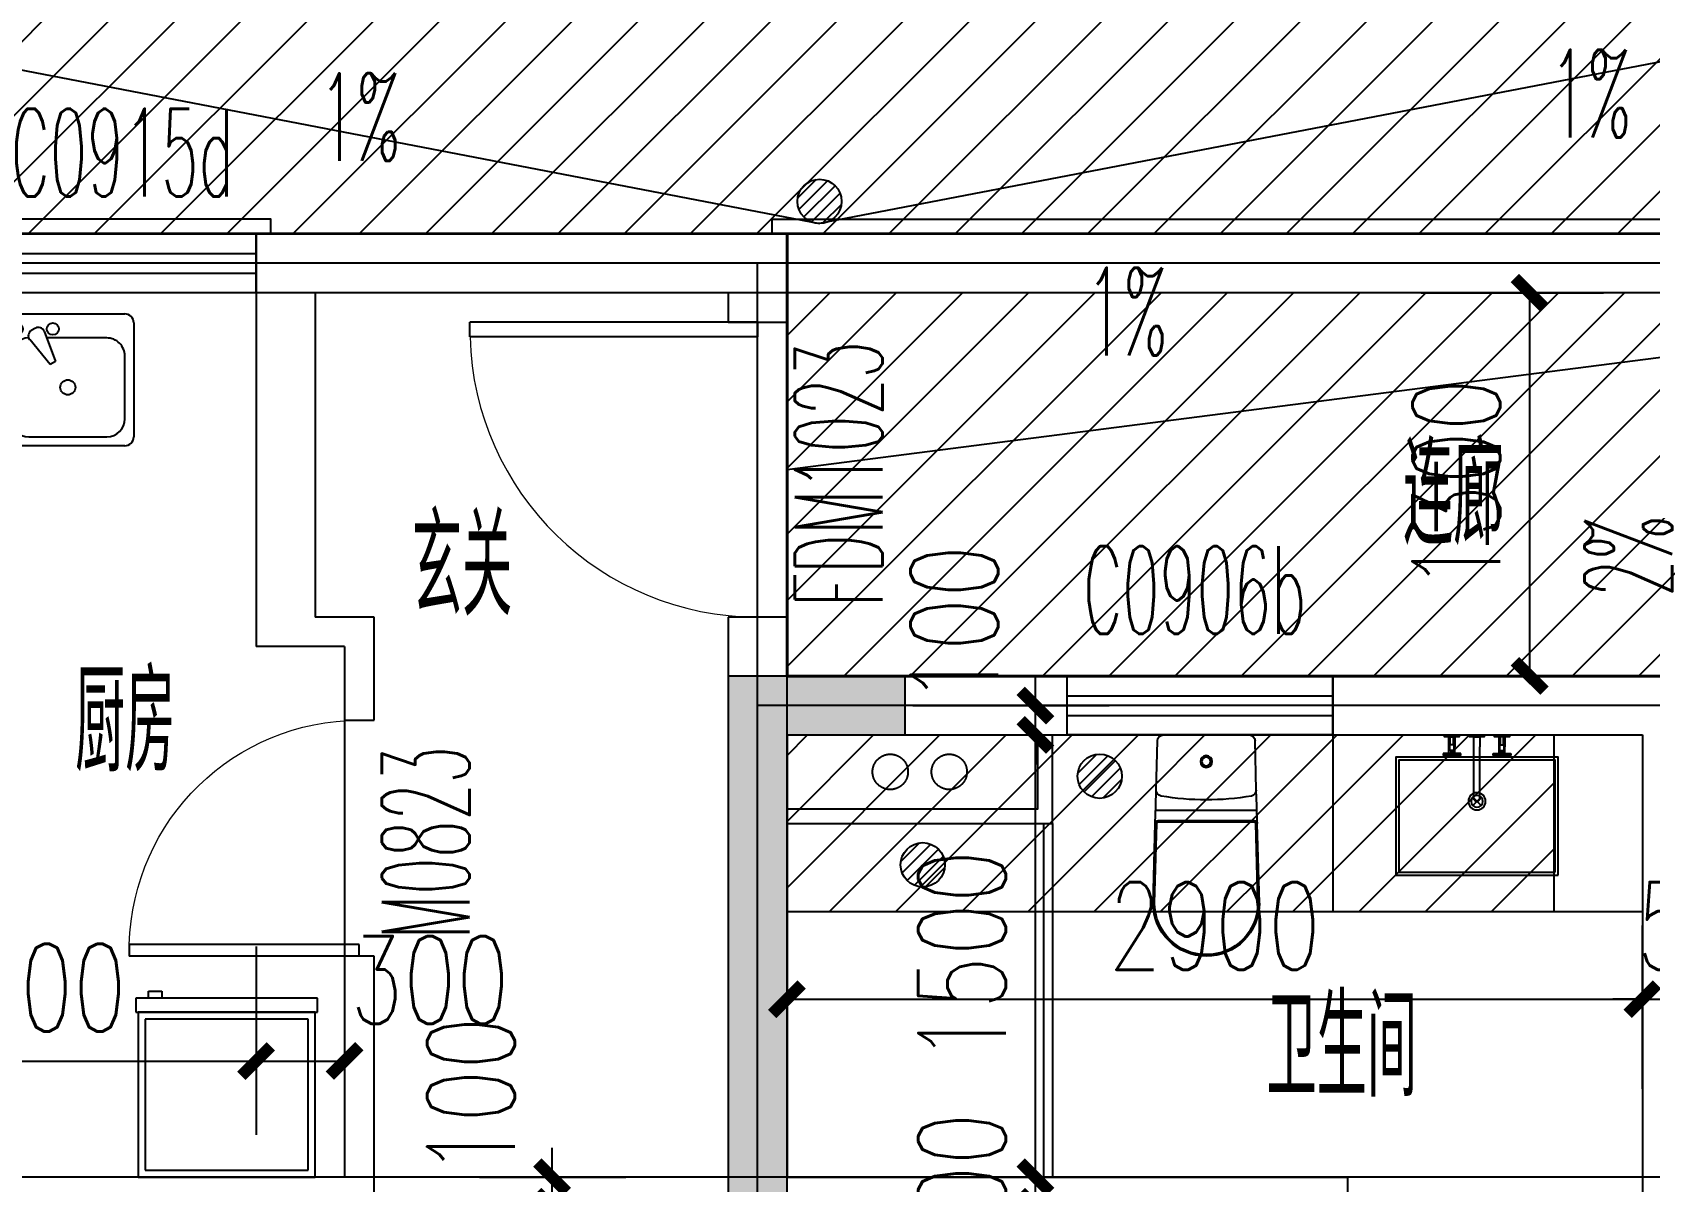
# Model space of a CAD drawing. Extents: x -59851 to 653804, y -249523 to 437614.
# Drawn here: x -12572 to -7089, y 143373 to 147272 of the extents above; entities that cross this region are included whole.
import ezdxf

# ---------------------------------------------------------------- set-up
doc = ezdxf.new("R2010")
doc.units = 0
doc.header["$LTSCALE"] = 1000
doc.header["$MEASUREMENT"] = 0
for name, pattern in [('CONTINOUS', [0]), ('DASH', [0.35, 0.25, -0.1]), ('PS', [3200, 1500, -200, 1500])]:
    doc.linetypes.add(name, pattern=pattern)
doc.layers.add('33计一半面积外廓线', color=53, linetype='Continuous', lineweight=35)
doc.layers.add('33计全面积外廓线', color=21, linetype='Continuous', lineweight=35)
doc.layers.add('A-area(算全面积)', color=21, linetype='Continuous', plot=False)
doc.layers.add('A-降板区域（给结构）', color=155, linetype='Continuous', plot=False)
for name, color, linetype in [('A-Lvtry（卫生间）', 5, 'Continuous'), ('A-Lvtry（厨房）', 5, 'CONTINOUS'), ('A-第三道尺寸线', 105, 'Continuous'), ('A-线脚看线', 9, 'Continuous'), ('A-降板区域', 251, 'Continuous'), ('AE-FLOR', 151, 'Continuous'), ('DIM_SYMB', 3, 'Continuous'), ('DOTE', 16, 'Continuous'), ('LABEL_PM', 7, 'Continuous'), ('NL', 5, 'Continuous'), ('PS', 6, 'PS'), ('PUB_HATCH', 8, 'Continuous'), ('PUB_TEXT', 7, 'Continuous'), ('WALL', 2, 'Continuous'), ('WINDOW', 4, 'Continuous'), ('WINDOW_TEXT', 7, 'Continuous'), ('ys', 154, 'Continuous'), ('剪力墙', 6, 'Continuous')]:
    doc.layers.add(name, color=color, linetype=linetype)
doc.styles.add('_TCH_DIM', font='SIMPLEX.shx', dxfattribs={"width": 0.7, "bigfont": 'GBCBIG.shx'})
doc.styles.add('_TCH_DIM_T3', font='SIMPLEX.shx', dxfattribs={"width": 0.705882, "bigfont": 'GBCBIG.shx'})
doc.styles.add('_TCH_WINDOW', font='SIMPLEX.shx', dxfattribs={"width": 0.7, "height": 3.5, "bigfont": 'GBCBIG.shx'})
doc.styles.get("Standard").update_dxf_attribs({"font": 'gbenor.shx', "width": 0.7, "bigfont": 'gbcbig.shx'})
doc.dimstyles.new('_TCH_ARCH&&100', dxfattribs={"dimtxt": 297.5, "dimasz": 100, "dimexe": 250, "dimexo": 300, "dimgap": 100, "dimtad": 1, "dimdec": 0, "dimzin": 0, "dimdsep": 46, "dimtxsty": '_TCH_DIM_T3', "dimblk": 'ARCHTICK', "dimcen": 0.09, "dimclrt": 7, "dimazin": 2, "dimtfac": 1, "dimtdec": 0, "dimtix": 1, "dimtmove": 2, "dimatfit": 3, "dimfxl": 0, "dimtolj": 1, "dimtzin": 0, "dimarcsym": 0})

# ---------------------------------------------------------------- blocks, each defined once
blk = doc.blocks.new('zhouxianshouceng0329')
at = {"layer": 'DOTE'}
for p, q in [((-3313.7, 205888.3), (-44988.6, 205888.3)), ((-10113.7, 194580), (-10113.7, 205888.3)), ((15572.3, 205788.3), (-44988.6, 205788.3)), ((15572.3, 204388.3), (-10113.7, 204388.3)), ((15572.3, 202788.3), (-44988.6, 202788.3))]:
    blk.add_line(p, q, dxfattribs=at)
blk = doc.blocks.new('jgjlq030328')
at = {"layer": 'PUB_HATCH'}
blk.add_hatch(color=256, dxfattribs=at).paths.add_polyline_path([(-255935, 15511.9), (-256535, 15511.9), (-256535, 13711.9), (-256335, 13711.9), (-256335, 15311.9), (-255935, 15311.9)])
at = {"layer": '剪力墙'}
blk.add_lwpolyline([(-255935, 15511.9), (-256535, 15511.9), (-256535, 13711.9), (-256335, 13711.9), (-256335, 15311.9), (-255935, 15311.9)], close=True, dxfattribs=at)
blk = doc.blocks.new('A$C2EEA3612')
at = {"linetype": 'Continuous'}
for p, q in [((-180, 570), (-172.9, 299.7)), ((-175, 570.2), (-168, 299.8)), ((175, 570.2), (168, 299.8)), ((180, 570), (172.9, 299.7)), ((-172.9, 299.7), (-171.1, 240)), ((-163, 295), (163, 295)), ((-163, 290), (163, 290)), ((172.9, 299.7), (171.1, 240)), ((-171.6, 255), (171.6, 255)), ((-171.1, 240), (-169.5, 186.6)), ((171.1, 240), (169.5, 186.6)), ((-169.5, 186.6), (-165.6, 19.4)), ((169.5, 186.6), (165.6, 19.4)), ((-145.6, 0), (145.6, 0))]:
    blk.add_line(p, q, dxfattribs=at)
for radius in [20, 15]:
    blk.add_circle((0, 90), radius, dxfattribs=at)
for centre, radius, start, end in [((0, 570), 180, 0, 180), ((0, 570), 175, 0, 180), ((-163, 300), 10, 181.7534, 270), ((-163, 300), 5, 181.7534, 270), ((163, 300), 5, 270, 358.2466), ((163, 300), 10, 270, 358.2466), ((0, -673.3), 893.4, 80.1443, 99.8557), ((-149.5, 187.2), 20, 99.8557, 181.7534), ((149.5, 187.2), 20, 358.2466, 80.1443), ((-145.6, 20), 20, 181.7534, 270), ((145.6, 20), 20, 270, 358.2466)]:
    blk.add_arc(centre, radius, start, end, dxfattribs=at)
blk = doc.blocks.new('g3wr')
at = {"color": 251}
blk.add_wipeout([(92376.5, 176270.3), (92376.5, 176416), (92376.5, 176561.6), (92382.1, 176575.5), (92395.9, 176581.5), (92459.4, 176583.5), (92576.3, 176580.9), (92666.2, 176588.6), (92736.4, 176588), (92946.5, 176596), (92946.5, 176591), (93056.8, 176558.2), (93056.8, 176558.2), (93126.5, 176416), (93075.6, 176297.8), (92946.5, 176236), (92831.5, 176244.5), (92676.2, 176243), (92576.3, 176251), (92395.9, 176250.4)], dxfattribs=at)
at = {"xscale": -1, "rotation": 270}
blk.add_blockref('A$C2EEA3612', (92376.5, 176416), dxfattribs=at)
blk = doc.blocks.new('A$C12CE3BE6')
at = {"ltscale": 10}
for p, q in [((180, 469), (200, 469)), ((182.5, 422), (182.5, 442)), ((197.5, 442), (182.5, 442)), ((184.5, 442), (184.5, 469)), ((195.5, 442), (195.5, 469)), ((197.5, 422), (197.5, 442)), ((285.2, 469), (265.2, 469)), ((370, 469), (350, 469)), ((352.5, 422), (352.5, 442)), ((352.5, 442), (367.5, 442)), ((354.5, 442), (354.5, 469)), ((365.5, 442), (365.5, 469)), ((367.5, 422), (367.5, 442)), ((220, 412), (160, 412)), ((160, 412), (160, 405)), ((220, 405), (160, 405)), ((180, 412), (180, 435)), ((197.5, 422), (182.5, 422)), ((187, 412), (187, 422)), ((193, 412), (193, 422)), ((200, 412), (200, 435)), ((220, 405), (220, 412)), ((265.2, 260), (265.2, 435)), ((285.2, 260), (285.2, 435)), ((330, 412), (390, 412)), ((330, 405), (330, 412)), ((330, 405), (390, 405)), ((350, 412), (350, 435)), ((352.5, 422), (367.5, 422)), ((357, 412), (357, 422)), ((363, 412), (363, 422)), ((370, 412), (370, 435)), ((390, 412), (390, 405))]:
    blk.add_line(p, q, dxfattribs=at)
for p, q in [((260.9, 235.9), (289.1, 264.1)), ((260.9, 264.1), (289.1, 235.9))]:
    blk.add_line(p, q)
for points in [[(200, 435), (200, 469), (215, 469), (215, 475), (165, 475), (165, 469), (180, 469), (180, 435)], [(285.2, 435), (285.2, 469), (299.8, 469), (299.8, 475), (250.2, 475), (250.2, 469), (265.2, 469), (265.2, 435)], [(370, 435), (370, 469), (385, 469), (385, 475), (335, 475), (335, 469), (350, 469), (350, 435)]]:
    blk.add_lwpolyline(points, dxfattribs=at)
for points in [[(0, 0), (0, 400), (550, 400), (550, 0)], [(10, 10), (10, 390), (540, 390), (540, 10)]]:
    blk.add_lwpolyline(points, close=True)
for centre in [(190, 408.5), (360, 408.5)]:
    blk.add_circle(centre, 3.5, dxfattribs=at)
for radius in [29.1, 20]:
    blk.add_circle((275, 250), radius)
blk.add_arc((275.2, 260), 10, 180, 0, dxfattribs=at)
blk = doc.blocks.new('$TCHSYS$WIN2D')
for p, q in [((-0.5, 0.5), (0.5, 0.5)), ((-0.5, 0.5), (-0.5, -0.5)), ((0.5, 0.5), (0.5, -0.5)), ((0.5, 0.1667), (-0.5, 0.1667)), ((0.5, -0.1667), (-0.5, -0.1667)), ((-0.5, -0.5), (0.5, -0.5))]:
    blk.add_line(p, q)
blk = doc.blocks.new('_ArchTick')
at = {"color": 0, "linetype": 'ByBlock', "const_width": 0.4}
blk.add_lwpolyline([(-0.5, -0.5), (0.5, 0.5)], dxfattribs=at)
blk = doc.blocks.new('*D757')
at = {"layer": 'A-第三道尺寸线', "color": 0, "lineweight": -2, "transparency": 16777216}
for p, q in [((17873.7, 167934.8), (17873.7, 168034.8)), ((17457.5, 167934.8), (18123.7, 167934.8)), ((17873.7, 167834.8), (17873.7, 167934.8)), ((17457.5, 167834.8), (18123.7, 167834.8)), ((17873.7, 167834.8), (17873.7, 167734.8))]:
    blk.add_line(p, q, dxfattribs=at)
at = {"layer": 'Defpoints', "color": 0, "transparency": 16777216}
for p in [(17157.5, 167934.8), (17873.7, 167934.8), (17157.5, 167834.8)]:
    blk.add_point(p, dxfattribs=at)
at = {"layer": 'A-第三道尺寸线', "color": 0, "lineweight": -2, "transparency": 16777216, "xscale": 100, "yscale": 100, "zscale": 100}
for p, rotation in [((17873.7, 167934.8), 270), ((17873.7, 167834.8), 90)]:
    blk.add_blockref('_ArchTick', p, dxfattribs=dict(at, rotation=rotation))
at = {"layer": 'A-第三道尺寸线', "color": 7, "transparency": 16777216, "insert": (17598.7, 168209.8), "char_height": 297.5, "attachment_point": 5, "rotation": 90, "style": '_TCH_DIM_T3'}
blk.add_mtext('\\A1;100', dxfattribs=at)
blk = doc.blocks.new('*D758')
at = {"layer": 'A-第三道尺寸线', "color": 0, "lineweight": -2, "transparency": 16777216}
for p, q in [((17457.5, 167834.8), (18123.7, 167834.8)), ((17873.7, 166334.8), (17873.7, 167834.8)), ((17457.5, 166334.8), (18123.7, 166334.8))]:
    blk.add_line(p, q, dxfattribs=at)
at = {"layer": 'Defpoints', "color": 0, "transparency": 16777216}
for p in [(17157.5, 167834.8), (17873.7, 167834.8), (17157.5, 166334.8)]:
    blk.add_point(p, dxfattribs=at)
at = {"layer": 'A-第三道尺寸线', "color": 0, "lineweight": -2, "transparency": 16777216, "xscale": 100, "yscale": 100, "zscale": 100}
for p, rotation in [((17873.7, 167834.8), 90), ((17873.7, 166334.8), 270)]:
    blk.add_blockref('_ArchTick', p, dxfattribs=dict(at, rotation=rotation))
at = {"layer": 'A-第三道尺寸线', "color": 7, "transparency": 16777216, "insert": (17625, 167084.8), "char_height": 297.5, "attachment_point": 5, "rotation": 90, "style": '_TCH_DIM_T3'}
blk.add_mtext('\\A1;1500', dxfattribs=at)
blk = doc.blocks.new('*D759')
at = {"layer": 'A-第三道尺寸线', "color": 0, "lineweight": -2, "transparency": 16777216}
for p, q in [((17873.7, 166334.8), (17873.7, 166434.8)), ((17457.5, 166334.8), (18123.7, 166334.8)), ((17873.7, 166234.8), (17873.7, 166334.8)), ((17457.5, 166234.8), (18123.7, 166234.8)), ((17873.7, 166234.8), (17873.7, 166134.8))]:
    blk.add_line(p, q, dxfattribs=at)
at = {"layer": 'Defpoints', "color": 0, "transparency": 16777216}
for p in [(17157.5, 166334.8), (17873.7, 166334.8), (17157.5, 166234.8)]:
    blk.add_point(p, dxfattribs=at)
at = {"layer": 'A-第三道尺寸线', "color": 0, "lineweight": -2, "transparency": 16777216, "xscale": 100, "yscale": 100, "zscale": 100}
for p, rotation in [((17873.7, 166334.8), 270), ((17873.7, 166234.8), 90)]:
    blk.add_blockref('_ArchTick', p, dxfattribs=dict(at, rotation=rotation))
at = {"layer": 'A-第三道尺寸线', "color": 7, "transparency": 16777216, "insert": (17625, 166284.8), "char_height": 297.5, "attachment_point": 5, "rotation": 90, "style": '_TCH_DIM_T3'}
blk.add_mtext('\\A1;100', dxfattribs=at)
blk = doc.blocks.new('*D770')
at = {"layer": 'A-第三道尺寸线', "color": 0, "lineweight": -2, "transparency": 16777216}
for p, q in [((17031.5, 166634.8), (17031.5, 167188.6)), ((19931.5, 166634.8), (19931.5, 167188.6)), ((17031.5, 166938.6), (19931.5, 166938.6))]:
    blk.add_line(p, q, dxfattribs=at)
at = {"layer": 'Defpoints', "color": 0, "transparency": 16777216}
for p in [(19931.5, 166938.6), (17031.5, 166334.8), (19931.5, 166334.8)]:
    blk.add_point(p, dxfattribs=at)
at = {"layer": 'A-第三道尺寸线', "color": 0, "lineweight": -2, "transparency": 16777216, "xscale": 100, "yscale": 100, "zscale": 100, "rotation": 180}
blk.add_blockref('_ArchTick', (17031.5, 166938.6), dxfattribs=at)
at = {"layer": 'A-第三道尺寸线', "color": 0, "lineweight": -2, "transparency": 16777216, "xscale": 100, "yscale": 100, "zscale": 100}
blk.add_blockref('_ArchTick', (19931.5, 166938.6), dxfattribs=at)
at = {"layer": 'A-第三道尺寸线', "color": 7, "transparency": 16777216, "insert": (18481.5, 167187.3), "char_height": 297.5, "attachment_point": 5, "style": '_TCH_DIM_T3'}
blk.add_mtext('\\A1;2900', dxfattribs=at)
blk = doc.blocks.new('*D771')
at = {"layer": 'A-第三道尺寸线', "color": 0, "lineweight": -2, "transparency": 16777216}
for p, q in [((19931.5, 166634.8), (19931.5, 167188.6)), ((20431.5, 166634.8), (20431.5, 167188.6)), ((19931.5, 166938.6), (19831.5, 166938.6)), ((19931.5, 166938.6), (20431.5, 166938.6)), ((20431.5, 166938.6), (20531.5, 166938.6))]:
    blk.add_line(p, q, dxfattribs=at)
at = {"layer": 'Defpoints', "color": 0, "transparency": 16777216}
for p in [(20431.5, 166938.6), (19931.5, 166334.8), (20431.5, 166334.8)]:
    blk.add_point(p, dxfattribs=at)
at = {"layer": 'A-第三道尺寸线', "color": 0, "lineweight": -2, "transparency": 16777216, "xscale": 100, "yscale": 100, "zscale": 100}
blk.add_blockref('_ArchTick', (19931.5, 166938.6), dxfattribs=at)
at = {"layer": 'A-第三道尺寸线', "color": 0, "lineweight": -2, "transparency": 16777216, "xscale": 100, "yscale": 100, "zscale": 100, "rotation": 180}
blk.add_blockref('_ArchTick', (20431.5, 166938.6), dxfattribs=at)
at = {"layer": 'A-第三道尺寸线', "color": 7, "transparency": 16777216, "insert": (20181.5, 167187.3), "char_height": 297.5, "attachment_point": 5, "style": '_TCH_DIM_T3'}
blk.add_mtext('\\A1;500', dxfattribs=at)
blk = doc.blocks.new('2fxianjiao0331')
at = {"layer": 'A-线脚看线'}
for points in [[(-182159.1, 146588.3), (-182159.1, 146638.3), (-177659.1, 146638.3), (-177659.1, 150338.3), (-189709.1, 150338.3)], [(-183859, 146588.3), (-183859, 146638.3), (-184859, 146638.3), (-184859, 146588.3)]]:
    blk.add_lwpolyline(points, dxfattribs=at)
blk = doc.blocks.new('lianlangjiangban200')
at = {"layer": 'A-降板区域（给结构）', "linetype": 'DASH'}
h = blk.add_hatch(dxfattribs=at)
h.set_pattern_fill('ANSI31', color=256, scale=100)
h.set_pattern_definition([(45, (0, 0), (-112.2532, 112.2532), [])])
h.paths.add_polyline_path([(-39013.7, 151788.3), (-39013.7, 145188.3), (-37413.7, 145188.3), (-37413.7, 150488.3), (-21913.7, 150488.3), (-21913.7, 147988.3), (-24913.7, 147988.3), (-24913.7, 146588.3), (-20113.7, 146588.3), (-20113.7, 150488.3), (-5413.7, 150488.3), (-5413.7, 146388.3), (-10013.7, 146388.3), (-10013.7, 145088.3), (-3413.7, 145088.3), (-3413.7, 146388.3), (-4113.7, 146388.3), (-4113.7, 151788.3), (-8013.7, 151788.3), (-8013.7, 152188.3), (-19713.7, 152188.3), (-19713.7, 151788.3)])
at = {"layer": 'A-降板区域（给结构）'}
blk.add_lwpolyline([(-39013.7, 151788.3), (-39013.7, 145188.3), (-37413.7, 145188.3), (-37413.7, 150488.3), (-21913.7, 150488.3), (-21913.7, 147988.3), (-24913.7, 147988.3), (-24913.7, 146588.3), (-20113.7, 146588.3), (-20113.7, 150488.3), (-5413.7, 150488.3), (-5413.7, 146388.3), (-10013.7, 146388.3), (-10013.7, 145088.3), (-3413.7, 145088.3), (-3413.7, 146388.3), (-4113.7, 146388.3), (-4113.7, 151788.3), (-8013.7, 151788.3), (-8013.7, 152188.3), (-19713.7, 152188.3), (-19713.7, 151788.3)], close=True, dxfattribs=at)
blk = doc.blocks.new('3-122')
at = {"layer": 'A-area(算全面积)'}
blk.add_lwpolyline([(-139372, 87898.2), (-139372, 80998.2), (-137972, 80998.2), (-137971.8, 84298.2), (-137372, 84298.2), (-137372, 84098.2), (-127272, 84098.2), (-127272, 87898.2)], close=True, dxfattribs=at)
at = {"layer": 'AE-FLOR'}
for points in [[(-139372, 87998.2), (-127172, 87998.2), (-127172, 83898.2), (-131772, 83898.2)], [(-139372, 87898.2), (-127272, 87898.2), (-127272, 84098.2), (-131772, 84098.2)]]:
    blk.add_lwpolyline(points, dxfattribs=at)
at = {"layer": 'PUB_TEXT', "width": 0.7}
blk.add_text('连廊', height=337.59, dxfattribs=at).set_placement((-129683.4, 83043.3))
blk = doc.blocks.new('_LV13')
at = {"color": 0}
for p, q in [((-0.071, 0.495), (-0.495, 0.071)), ((0.183, 0.465), (-0.465, -0.183)), ((0.354, 0.354), (-0.354, -0.354)), ((0.465, 0.183), (-0.183, -0.465)), ((0.495, -0.071), (0.071, -0.495))]:
    blk.add_line(p, q, dxfattribs=at)
blk.add_circle((0, 0), 0.5)
blk = doc.blocks.new('e405055')
at = {"layer": 'NL', "ltscale": 0.5, "extrusion": (0, 0, -1), "xscale": -150, "yscale": 150, "zscale": -150}
for p in [(110296, 74466), (110896, 74166)]:
    blk.add_blockref('_LV13', p, dxfattribs=at)
blk = doc.blocks.new('t4')
at = {"layer": 'A-Lvtry（卫生间）'}
for p, q in [((3876514.8, 2551819.5), (3876514.8, 2552229.1)), ((3876545.3, 2552259.6), (3876931.4, 2552259.6)), ((3876961.9, 2552229.1), (3876961.9, 2551819.5)), ((3876819.6, 2552205.6), (3876606.3, 2552205.6)), ((3876545.3, 2552144.6), (3876545.3, 2551880.5)), ((3876790.3, 2552072.2), (3876875.1, 2552142)), ((3876913.8, 2552122.3), (3876905.6, 2552136.5)), ((3876800.4, 2552054.6), (3876790.3, 2552072.2)), ((3876903.3, 2552093.1), (3876800.4, 2552054.6)), ((3876880.6, 2551880.5), (3876880.6, 2552084.6)), ((3876931.4, 2551789), (3876545.3, 2551789)), ((3876606.3, 2551819.5), (3876819.6, 2551819.5))]:
    blk.add_line(p, q, dxfattribs=at)
for centre, major_axis, start_param, end_param in [((3876545.3, 2552229.1), (-21.6, 21.6), -0.785398, 0.785398), ((3876931.4, 2552229.1), (-21.6, 21.6), 3.926991, 5.497787), ((3876606.3, 2552144.6), (-43.1, 43.1), -0.785398, 0.785398), ((3876819.6, 2552144.6), (43.1, 43.1), 5.497787, 7.068583), ((3876911.1, 2552185.3), (-14.4, 14.4), 4.712389, 10.995574), ((3876888, 2552126.3), (14.4, 14.4), 6.021386, 7.757331), ((3876896.2, 2552112.2), (-14.4, 14.4), 2.714645, 4.45059), ((3876911.1, 2552063.4), (14.4, 14.4), 6.283185283893945, 12.56637059107353), ((3876713, 2552012.6), (18, 18), 6.283185283897186, 12.56637059107677), ((3876606.3, 2551880.5), (-43.1, 43.1), 0.785398, 2.356194), ((3876819.6, 2551880.5), (-43.1, 43.1), 2.356194, 3.926991), ((3876545.3, 2551819.5), (21.6, 21.6), 2.356194, 3.926991), ((3876931.4, 2551819.5), (-21.6, 21.6), 2.356194, 3.926991)]:
    blk.add_ellipse(centre, major_axis=major_axis, ratio=1, start_param=start_param, end_param=end_param, dxfattribs=at)
blk = doc.blocks.new('BX1')
at = {"layer": 'A-Lvtry（卫生间）'}
for p, q in [((-560, 8), (-607.7, 8)), ((-607.7, 8), (-607.7, -608)), ((-560, -608), (-560, 8)), ((0, 0), (-560, 0)), ((0, -600), (0, 0)), ((-560, 0), (-560, -600)), ((-24, -24), (-536, -24)), ((-536, -24), (-536, -576)), ((-24, -576), (-24, -24)), ((-631.1, -564.3), (-631.1, -520)), ((-631.1, -520), (-607.7, -520)), ((-607.7, -520), (-607.7, -564.3)), ((-607.7, -564.3), (-631.1, -564.3)), ((-560, -600), (0, -600)), ((-536, -576), (-24, -576)), ((-607.7, -608), (-560, -608))]:
    blk.add_line(p, q, dxfattribs=at)
blk = doc.blocks.new('*D988')
at = {"layer": 'A-第三道尺寸线', "color": 0, "lineweight": -2, "transparency": 16777216}
for p, q in [((-11813.7, 144170.8), (-11813.7, 143532.6)), ((-11513.7, 144170.8), (-11513.7, 143532.6)), ((-11813.7, 143782.6), (-11513.7, 143782.6))]:
    blk.add_line(p, q, dxfattribs=at)
at = {"layer": 'Defpoints', "color": 0, "transparency": 16777216}
for p in [(-11813.7, 144470.8), (-11513.7, 144470.8), (-11513.7, 143782.6)]:
    blk.add_point(p, dxfattribs=at)
at = {"layer": 'A-第三道尺寸线', "color": 0, "lineweight": -2, "transparency": 16777216, "xscale": 100, "yscale": 100, "zscale": 100, "rotation": 180}
blk.add_blockref('_ArchTick', (-11813.7, 143782.6), dxfattribs=at)
at = {"layer": 'A-第三道尺寸线', "color": 0, "lineweight": -2, "transparency": 16777216, "xscale": 100, "yscale": 100, "zscale": 100}
blk.add_blockref('_ArchTick', (-11513.7, 143782.6), dxfattribs=at)
at = {"layer": 'A-第三道尺寸线', "color": 7, "transparency": 16777216, "insert": (-11224.7, 144057.6), "char_height": 297.5, "attachment_point": 5, "style": '_TCH_DIM_T3'}
blk.add_mtext('\\A1;300', dxfattribs=at)
blk = doc.blocks.new('*D989')
at = {"layer": 'A-第三道尺寸线', "color": 0, "lineweight": -2, "transparency": 16777216}
for p, q in [((-13413.7, 144170.8), (-13413.7, 143532.6)), ((-11813.7, 144170.8), (-11813.7, 143532.6)), ((-13413.7, 143782.6), (-11813.7, 143782.6))]:
    blk.add_line(p, q, dxfattribs=at)
at = {"layer": 'Defpoints', "color": 0, "transparency": 16777216}
for p in [(-13413.7, 144470.8), (-11813.7, 144470.8), (-11813.7, 143782.6)]:
    blk.add_point(p, dxfattribs=at)
at = {"layer": 'A-第三道尺寸线', "color": 0, "lineweight": -2, "transparency": 16777216, "xscale": 100, "yscale": 100, "zscale": 100, "rotation": 180}
blk.add_blockref('_ArchTick', (-13413.7, 143782.6), dxfattribs=at)
at = {"layer": 'A-第三道尺寸线', "color": 0, "lineweight": -2, "transparency": 16777216, "xscale": 100, "yscale": 100, "zscale": 100}
blk.add_blockref('_ArchTick', (-11813.7, 143782.6), dxfattribs=at)
at = {"layer": 'A-第三道尺寸线', "color": 7, "transparency": 16777216, "insert": (-12613.7, 144031.4), "char_height": 297.5, "attachment_point": 5, "style": '_TCH_DIM_T3'}
blk.add_mtext('\\A1;1600', dxfattribs=at)
blk = doc.blocks.new('*D1001')
at = {"layer": 'A-第三道尺寸线', "color": 0, "lineweight": -2, "transparency": 16777216}
for p, q in [((-10810.4, 143388.3), (-10810.4, 143488.3)), ((-11056.4, 143388.3), (-10560.4, 143388.3)), ((-10810.4, 143288.3), (-10810.4, 143388.3)), ((-11056.4, 143288.3), (-10560.4, 143288.3)), ((-10810.4, 143288.3), (-10810.4, 143188.3))]:
    blk.add_line(p, q, dxfattribs=at)
at = {"layer": 'Defpoints', "color": 0, "transparency": 16777216}
for p in [(-11356.4, 143388.3), (-10810.4, 143388.3), (-11356.4, 143288.3)]:
    blk.add_point(p, dxfattribs=at)
at = {"layer": 'A-第三道尺寸线', "color": 0, "lineweight": -2, "transparency": 16777216, "xscale": 100, "yscale": 100, "zscale": 100}
for p, rotation in [((-10810.4, 143388.3), 270), ((-10810.4, 143288.3), 90)]:
    blk.add_blockref('_ArchTick', p, dxfattribs=dict(at, rotation=rotation))
at = {"layer": 'A-第三道尺寸线', "color": 7, "transparency": 16777216, "insert": (-11085.4, 143663.3), "char_height": 297.5, "attachment_point": 5, "rotation": 90, "style": '_TCH_DIM_T3'}
blk.add_mtext('\\A1;100', dxfattribs=at)
blk = doc.blocks.new('*D3021')
at = {"layer": 'A-第三道尺寸线', "color": 0, "lineweight": -2, "transparency": 16777216}
for p, q in [((-7863.7, 146388.3), (-7245.8, 146388.3)), ((-7495.8, 145088.3), (-7495.8, 146388.3)), ((-7863.7, 145088.3), (-7245.8, 145088.3))]:
    blk.add_line(p, q, dxfattribs=at)
at = {"layer": 'Defpoints', "color": 0, "transparency": 16777216}
for p in [(-8163.7, 146388.3), (-7495.8, 146388.3), (-8163.7, 145088.3)]:
    blk.add_point(p, dxfattribs=at)
at = {"layer": 'A-第三道尺寸线', "color": 0, "lineweight": -2, "transparency": 16777216, "xscale": 100, "yscale": 100, "zscale": 100}
for p, rotation in [((-7495.8, 146388.3), 90), ((-7495.8, 145088.3), 270)]:
    blk.add_blockref('_ArchTick', p, dxfattribs=dict(at, rotation=rotation))
at = {"layer": 'A-第三道尺寸线', "color": 7, "transparency": 16777216, "insert": (-7744.6, 145738.3), "char_height": 297.5, "attachment_point": 5, "rotation": 90, "style": '_TCH_DIM_T3'}
blk.add_mtext('\\A1;1300', dxfattribs=at)
blk = doc.blocks.new('$DorLib2D$00000001')
for p, q in [((0.45, 0.975), (0.5, 0.975)), ((0.45, 0), (0.45, 0.975)), ((0.5, 0), (0.5, 0.975)), ((0.5, 0), (0.45, 0))]:
    blk.add_line(p, q)
at = {"lineweight": 13}
blk.add_arc((0.475, 0), 0.975, 91.4693, 180, dxfattribs=at)
blk = doc.blocks.new('A4huhuxing')
at = {"layer": 'A-Lvtry（卫生间）'}
for points in [[(19931.5, 167234.8), (18882.6, 167234.8), (18882.6, 167834.8)], [(17901.5, 167534.8), (17901.5, 166334.8)], [(17931.5, 167534.8), (17931.5, 166334.8)]]:
    blk.add_lwpolyline(points, dxfattribs=at)
at = {"layer": 'PS', "ltscale": 0.5}
for centre in [(17381.5, 167709.8), (17581.5, 167709.8)]:
    blk.add_circle(centre, 60, dxfattribs=at)
at = {"layer": 'WALL'}
for p, q in [((16831.5, 168034.8), (16831.5, 166234.8)), ((17981.5, 168034.8), (16831.5, 168034.8)), ((17981.5, 167834.8), (17981.5, 168034.8)), ((20031.5, 168034.8), (18881.5, 168034.8)), ((18881.5, 168034.8), (18881.5, 167834.8)), ((17031.5, 167834.8), (17031.5, 166334.8)), ((17031.5, 167834.8), (17981.5, 167834.8)), ((18881.5, 167834.8), (19931.5, 167834.8)), ((19931.5, 167834.8), (19931.5, 165534.8)), ((17031.5, 166334.8), (18931.5, 166334.8)), ((18931.5, 166334.8), (18931.5, 165534.8))]:
    blk.add_line(p, q, dxfattribs=at)
for points in [[(17031.5, 167534.8), (17931.5, 167534.8), (17931.5, 167834.8)], [(17031.5, 167584.8), (17881.5, 167584.8), (17881.5, 167834.8)]]:
    blk.add_lwpolyline(points, dxfattribs=at)
at = {"layer": 'A-Lvtry（卫生间）', "rotation": 270}
blk.add_blockref('g3wr', (-157963.2, 260211.3), dxfattribs=at)
at = {"layer": 'A-Lvtry（卫生间）', "xscale": -1}
blk.add_blockref('A$C12CE3BE6', (19645.6, 167359.8), dxfattribs=at)
at = {"layer": 'PUB_TEXT', "width": 0.7}
blk.add_text('卫生间', height=337.59, dxfattribs=at).set_placement((18657.2, 166608.5))
at = {"layer": 'A-第三道尺寸线'}
dim = blk.add_linear_dim(base=(17873.7, 167934.8), p1=(17157.5, 167834.8), p2=(17157.5, 167934.8), angle=90, dimstyle='_TCH_ARCH&&100', dxfattribs=at)
dim.commit()
dim.dimension.update_dxf_attribs({"geometry": '*D757', "text_midpoint": (17598.7, 168209.8), "dimtype": 129})
for p1, p2, distance, picture, middle in [((17157.5, 166334.8), (17157.5, 167834.8), -716.2, '*D758', (17625, 167084.8)), ((19931.5, 166334.8), (20431.5, 166334.8), 603.8, '*D771', (20181.5, 167187.3)), ((17157.5, 166234.8), (17157.5, 166334.8), -716.2, '*D759', (17625, 166284.8))]:
    dim = blk.add_aligned_dim(p1=p1, p2=p2, distance=distance, dimstyle='_TCH_ARCH&&100', dxfattribs=at)
    dim.commit()
    dim.dimension.update_dxf_attribs({"geometry": picture, "text_midpoint": middle})
at = {"layer": 'A-降板区域'}
h = blk.add_hatch(dxfattribs=at)
h.set_pattern_fill('ANSI31', color=256, scale=100)
h.set_pattern_definition([(45, (25445.86, 0.02), (-112.2532, 112.2532), [])])
h.paths.add_polyline_path([(19631.5, 167834.8), (19631.5, 167234.8), (17031.5, 167234.8), (17031.5, 167834.8)])
blk.add_lwpolyline([(19631.5, 167834.8), (19631.5, 167234.8), (17031.5, 167234.8), (17031.5, 167834.8)], close=True, dxfattribs=at)
at = {"layer": 'WINDOW'}
ref = blk.add_blockref('$TCHSYS$WIN2D', (18431.5, 167934.8), dxfattribs=dict(at, xscale=900, yscale=200, zscale=-900, rotation=180))
ref.add_attrib('A', 'C0906b', (18036, 168177.7), dxfattribs={"layer": 'WINDOW_TEXT', "height": 297.5, "style": '_TCH_WINDOW', "width": 0.494118})
at = {"layer": 'A-第三道尺寸线'}
dim = blk.add_aligned_dim(p1=(17031.5, 166334.8), p2=(19931.5, 166334.8), distance=603.8, dimstyle='_TCH_ARCH&&100', dxfattribs=at)
dim.commit()
dim.dimension.update_dxf_attribs({"geometry": '*D770', "text_midpoint": (18481.5, 167187.3)})

msp = doc.modelspace()

# ---------------------------------------------------------------- linework, layer by layer
at = {"layer": '33计一半面积外廓线'}
msp.add_lwpolyline([(-17613.7, 152188.3), (-17613.7, 150388.3), (-5513.7, 150388.3), (-5513.7, 146588.3), (-10013.7, 146588.3), (-10013.7, 145088.3), (-4113.7, 145088.3), (-4113.7, 151788.3), (-8013.7, 151788.3), (-8013.7, 152188.3)], close=True, dxfattribs=at)
at = {"layer": '33计全面积外廓线'}
msp.add_lwpolyline([(-20113.7, 155088.3), (-20113.7, 151788.3), (-19713.7, 151788.3), (-19713.7, 152188.3), (-8013.7, 152188.3), (-8013.7, 151788.3), (-4113.7, 151788.3), (-4113.7, 145088.3), (-10013.7, 145088.3), (-10013.7, 146588.3), (-15613.7, 146588.3), (-15613.7, 146788.3), (-16213.7, 146788.3), (-16213.7, 143488.3), (-17613.7, 143488.3), (-17613.7, 146588.3), (-24913.7, 146588.3)], dxfattribs=at)
at = {"layer": 'DIM_SYMB'}
for points in [[(-7020.2, 146809.7, 0, 0, 0), (-7515.1, 146809.7, 80, 0, 0), (-7815.1, 146809.7, 0, 0, 0)], [(-11770.2, 146730.2, 0, 0, 0), (-11275.3, 146730.2, 80, 0, 0), (-10975.3, 146730.2, 0, 0, 0)], [(-9169.4, 146070.5, 0, 0, 0), (-8674.5, 146070.5, 80, 0, 0), (-8374.5, 146070.5, 0, 0, 0)]]:
    msp.add_lwpolyline(points, format="xyseb", dxfattribs=at)
at = {"layer": 'WALL'}
for p, q in [((-11713.7, 146588.3), (-11813.7, 146588.3)), ((-11813.7, 146588.3), (-11813.7, 146388.3)), ((-10013.7, 146588.3), (-11713.7, 146588.3)), ((-10013.7, 146288.3), (-10013.7, 146588.3)), ((-11813.7, 146388.3), (-11813.7, 145188.3)), ((-11613.7, 146388.3), (-11613.7, 145288.3)), ((-10213.7, 146388.3), (-11613.7, 146388.3)), ((-10213.7, 146388.3), (-10213.7, 146288.3)), ((-10213.7, 146288.3), (-10013.7, 146288.3)), ((-11413.7, 145288.3), (-11613.7, 145288.3)), ((-11413.7, 144938.3), (-11413.7, 145288.3)), ((-11513.7, 145188.3), (-11813.7, 145188.3)), ((-11513.7, 145188.3), (-11513.7, 144938.3)), ((-11513.7, 144938.3), (-11413.7, 144938.3)), ((-11413.7, 144138.3), (-11513.7, 144138.3)), ((-11513.7, 144138.3), (-11513.7, 143388.3)), ((-11413.7, 143288.3), (-11413.7, 144138.3)), ((-11513.7, 143388.3), (-13413.7, 143388.3))]:
    msp.add_line(p, q, dxfattribs=at)
at = {"layer": 'WINDOW'}
msp.add_line((-11513.7, 144938.3), (-11513.7, 144138.3), dxfattribs=at)
at = {"layer": 'ys'}
for points in [[(-5563.7, 147458.2), (-9903.7, 146623.3)], [(-17503.7, 146623.3), (-13703.7, 147354.4), (-9903.7, 146623.3)]]:
    msp.add_lwpolyline(points, dxfattribs=at)

# ---------------------------------------------------------------- block references
msp.add_blockref('zhouxianshouceng0329', (0, -59400))
at = {"layer": 'A-Lvtry（厨房）', "rotation": 90}
msp.add_blockref('t4', (2539560.7, -3730645.6), dxfattribs=at)
at = {"layer": 'A-Lvtry（厨房）', "extrusion": (-1.08889e-08, 3.92285e-11, 1), "rotation": 270}
msp.add_blockref('BX1', (-11613.6, 143388.3, 0), dxfattribs=at)
at = {"layer": 'NL', "ltscale": 0.5, "extrusion": (0, 0, -1), "xscale": -150, "yscale": 150, "zscale": -150}
msp.add_blockref('_LV13', (9903.7, 146698.3), dxfattribs=at)
at = {"layer": 'WINDOW'}
ref = msp.add_blockref('$TCHSYS$WIN2D', (-12263.7, 146488.3), dxfattribs=dict(at, xscale=900, yscale=200, zscale=900, rotation=180))
ref.add_attrib('A', 'C0915d', (-12645.2, 146714.6), dxfattribs={"layer": 'WINDOW_TEXT', "height": 297.5, "style": '_TCH_WINDOW', "width": 0.494118})
ref = msp.add_blockref('$DorLib2D$00000001', (-11463.7, 144538.3), dxfattribs=dict(at, xscale=800, yscale=-800, zscale=800, rotation=270))
ref.add_attrib('A', 'M0823', (-11089.9, 144195.3), dxfattribs={"layer": 'WINDOW_TEXT', "height": 297.5, "rotation": 90, "style": '_TCH_WINDOW', "width": 0.494118})
at = {"layer": '剪力墙'}
msp.add_blockref('jgjlq030328', (246321.3, 129576.4), dxfattribs=at)

# ---------------------------------------------------------------- texts
at = {"layer": 'PUB_TEXT', "style": '_TCH_DIM', "width": 0.494118}
for p in [(-7427.8, 146914.7), (-11600.5, 146835.2), (-8999.7, 146175.5)]:
    msp.add_text('1%', height=297.5, dxfattribs=at).set_placement(p)
at = {"layer": 'PUB_TEXT', "width": 0.7}
for s, p in [('玄关', (-11285.5, 145292.5)), ('厨房', (-12427.4, 144764.3))]:
    msp.add_text(s, height=337.59, dxfattribs=at).set_placement(p)

# ---------------------------------------------------------------- dimensions: what is measured, and where the dimension line sits
at = {"layer": 'A-第三道尺寸线'}
dim = msp.add_aligned_dim(p1=(-13413.7, 144470.8), p2=(-11813.7, 144470.8), distance=-688.2, dimstyle='_TCH_ARCH&&100', dxfattribs=at)
dim.commit()
dim.dimension.update_dxf_attribs({"geometry": '*D989', "text_midpoint": (-12613.7, 144031.4)})
dim = msp.add_linear_dim(base=(-11513.7, 143782.6), p1=(-11813.7, 144470.8), p2=(-11513.7, 144470.8), angle=0, dimstyle='_TCH_ARCH&&100', dxfattribs=at)
dim.commit()
dim.dimension.update_dxf_attribs({"geometry": '*D988', "text_midpoint": (-11224.7, 144057.6), "dimtype": 161})

# ---------------------------------------------------------------- next in the draw order: block references
msp.add_blockref('A4huhuxing', (-27045.2, -22946.5))

# ---------------------------------------------------------------- next in the draw order: hatches: boundary and pattern name
at = {"layer": 'A-降板区域（给结构）', "linetype": 'DASH'}
h = msp.add_hatch(dxfattribs=at)
h.set_pattern_fill('ANSI31', color=215, scale=100)
h.set_pattern_definition([(45, (0.02, 3e-11), (-112.2532, 112.2532), [])])
h.paths.add_polyline_path([(-17613.7, 150388.3), (-17613.7, 143488.3), (-16213.7, 143488.3), (-16213.7, 146588.3), (-5513.7, 146588.3), (-5513.7, 150388.3)])

# ---------------------------------------------------------------- next in the draw order: linework, layer by layer
at = {"layer": 'A-降板区域（给结构）', "color": 215}
msp.add_lwpolyline([(-17613.7, 150388.3), (-17613.7, 143488.3), (-16213.7, 143488.3), (-16213.7, 146588.3), (-5513.7, 146588.3), (-5513.7, 150388.3)], close=True, dxfattribs=at)
at = {"layer": 'WALL'}
for p, q in [((-10013.7, 145288.3), (-10213.7, 145288.3)), ((-10213.7, 145288.3), (-10213.7, 137788.3)), ((-10013.7, 137688.3), (-10013.7, 145288.3))]:
    msp.add_line(p, q, dxfattribs=at)
at = {"layer": 'WINDOW'}
msp.add_line((-10013.7, 146288.3), (-10013.7, 145288.3), dxfattribs=at)
at = {"layer": 'ys'}
msp.add_lwpolyline([(-10013.7, 145788.3), (-4113.7, 146547.1)], dxfattribs=at)

# ---------------------------------------------------------------- next in the draw order: block references
for name, p in [('2fxianjiao0331', (172095.4, 0)), ('lianlangjiangban200', (0, 0)), ('e405055', (101342.3, 70282.3, 0))]:
    msp.add_blockref(name, p)
at = {"layer": 'LABEL_PM'}
msp.add_blockref('3-122', (121758.3, 62490.1), dxfattribs=at)
at = {"layer": 'WINDOW'}
ref = msp.add_blockref('$DorLib2D$00000001', (-10113.7, 145788.3), dxfattribs=dict(at, xscale=-1000, yscale=-1000, zscale=-1000, rotation=270))
ref.add_attrib('A', 'FDM1023', (-9689.9, 145322.8), dxfattribs={"layer": 'WINDOW_TEXT', "height": 297.5, "rotation": 90, "style": '_TCH_WINDOW', "width": 0.494118})

# ---------------------------------------------------------------- next in the draw order: texts
at = {"layer": 'PUB_TEXT', "style": '_TCH_DIM', "width": 0.494118}
msp.add_text('2%', height=297.5, rotation=90, dxfattribs=at).set_placement((-7012.5, 145356.8))

# ---------------------------------------------------------------- next in the draw order: dimensions: what is measured, and where the dimension line sits
at = {"layer": 'A-第三道尺寸线'}
dim = msp.add_aligned_dim(p1=(-8163.7, 145088.3), p2=(-8163.7, 146388.3), distance=-667.9, dimstyle='_TCH_ARCH&&100', dxfattribs=at)
dim.commit()
dim.dimension.update_dxf_attribs({"geometry": '*D3021', "text_midpoint": (-7744.6, 145738.3)})
dim = msp.add_linear_dim(base=(-10810.4, 143388.3), p1=(-11356.4, 143288.3), p2=(-11356.4, 143388.3), angle=90, dimstyle='_TCH_ARCH&&100', dxfattribs=at)
dim.commit()
dim.dimension.update_dxf_attribs({"geometry": '*D1001', "text_midpoint": (-11085.4, 143663.3), "dimtype": 161})

doc.saveas('drawing.dxf')
